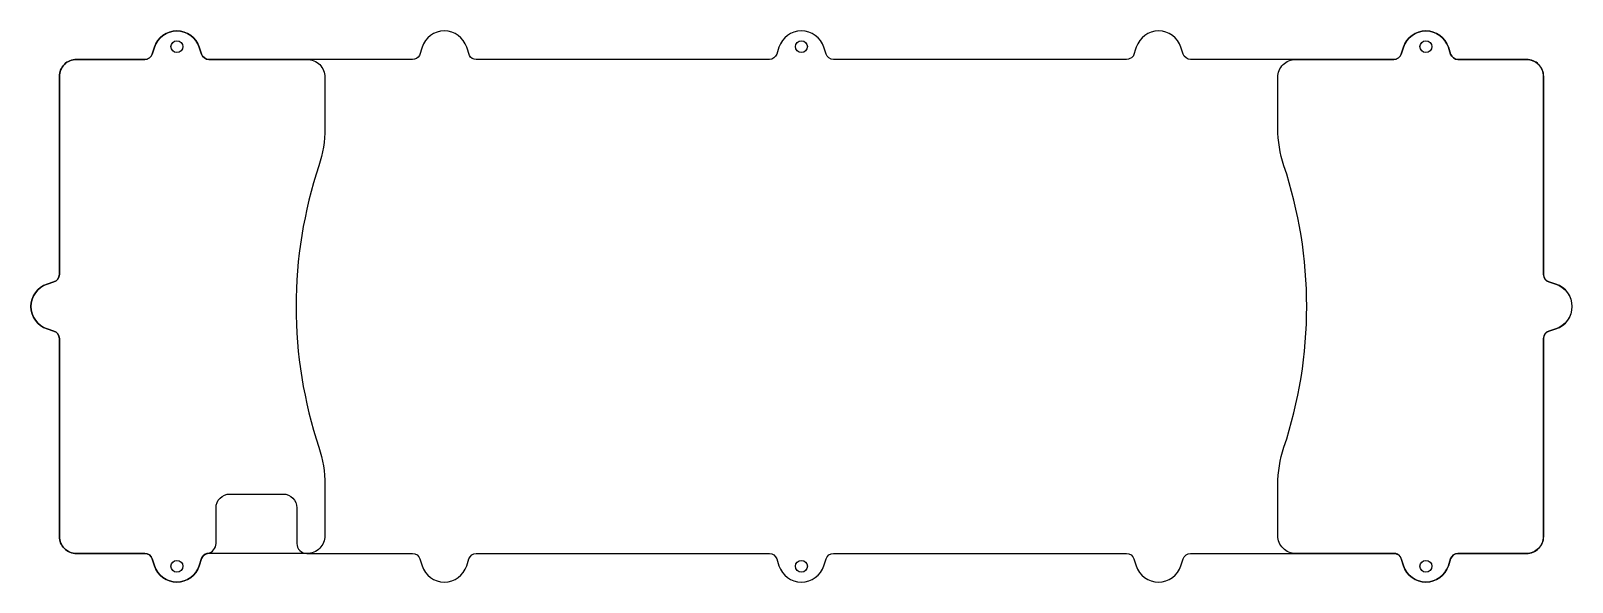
# Model space of a CAD drawing. Header units: millimetres. Extents: x -261 to -1, y -52 to 40.
import ezdxf

# ---------------------------------------------------------------- set-up
doc = ezdxf.new("R2010")
doc.units = ezdxf.units.MM
doc.layers.get('0').update_dxf_attribs({"linetype": 'CONTINUOUS'})

msp = doc.modelspace()

# ---------------------------------------------------------------- linework, layer by layer
for points in [[(-232.14, -48.46, -0.277951), (-231.13, -47.58, 0.364328), (-229.72, -45.9), (-229.72, -39.9, -0.414214), (-227.42, -37.6), (-218.42, -37.6, -0.414214), (-216.12, -39.9), (-216.12, -45.9, 0.414214), (-214.42, -47.6), (-196.66, -47.6, -0.325207), (-195.43, -48.5), (-195.05, -49.67, 0.727331), (-187.54, -49.67), (-187.16, -48.5, -0.325203), (-185.92, -47.6), (-136.6, -47.6, -0.325205), (-135.37, -48.5), (-134.99, -49.67, 0.727344), (-127.44, -49.67), (-127.06, -48.5, -0.325214), (-125.82, -47.6), (-76.5, -47.6, -0.325214), (-75.27, -48.5), (-74.89, -49.67, 0.727344), (-67.34, -49.67), (-66.96, -48.5, -0.325205), (-65.72, -47.6), (-31.5, -47.6, -0.325214), (-30.27, -48.5), (-29.89, -49.67, 0.727344), (-22.34, -49.67), (-21.96, -48.5, -0.325205), (-20.72, -47.6), (-9.17, -47.6, 0.414214), (-6.3, -44.73), (-6.3, -11.43, -0.325205), (-5.4, -10.19), (-4.23, -9.81, 0.727332), (-4.23, -2.3), (-5.4, -1.92, -0.325205), (-6.3, -0.68), (-6.3, 32.62, 0.414214), (-9.17, 35.5), (-20.72, 35.5, -0.325205), (-21.96, 36.4), (-22.34, 37.56, 0.727344), (-29.89, 37.56), (-30.27, 36.4, -0.325214), (-31.5, 35.5), (-65.72, 35.5, -0.325205), (-66.96, 36.4), (-67.34, 37.56, 0.727332), (-74.85, 37.56), (-75.36, 36), (-75.46, 36, -0.230936), (-76.48, 35.5), (-125.82, 35.5, -0.325214), (-127.06, 36.4), (-127.44, 37.56, 0.727344), (-134.99, 37.56), (-135.37, 36.4, -0.325205), (-136.6, 35.5), (-185.95, 35.5, -0.274688), (-187.09, 36.17), (-187.54, 37.56, 0.727332), (-195.05, 37.56), (-195.5, 36.17, -0.27489), (-196.64, 35.5), (-230.92, 35.5, -0.325214), (-232.16, 36.4), (-232.54, 37.56, 0.727344), (-240.09, 37.56), (-240.47, 36.4, -0.325205), (-241.7, 35.5), (-253.21, 35.5, 0.414214), (-256.09, 32.62), (-256.09, -0.68, -0.325205), (-256.99, -1.92), (-258.15, -2.3, 0.727332), (-258.15, -9.81), (-256.99, -10.19, -0.325205), (-256.09, -11.43), (-256.09, -44.73, 0.414214), (-253.21, -47.6), (-241.7, -47.6, -0.325205), (-240.47, -48.5), (-240.09, -49.67, 0.727344), (-232.54, -49.67)], [(-212.41, -29.73, -0.080457), (-211.39, -36.04), (-211.39, -44.6, -0.414214), (-214.39, -47.6), (-231.25, -47.6, 0.253759), (-232.14, -48.46), (-232.54, -49.67, -0.727344), (-240.09, -49.67), (-240.47, -48.5, 0.325205), (-241.7, -47.6), (-253.21, -47.6, -0.414214), (-256.09, -44.73), (-256.09, -11.43, 0.325205), (-256.99, -10.19), (-258.15, -9.81, -0.727332), (-258.15, -2.3), (-256.99, -1.92, 0.325205), (-256.09, -0.68), (-256.09, 32.62, -0.414214), (-253.21, 35.5), (-241.7, 35.5, 0.325205), (-240.47, 36.4), (-240.09, 37.56, -0.727344), (-232.54, 37.56), (-232.16, 36.4, 0.325214), (-230.92, 35.5), (-214.39, 35.5, -0.414214), (-211.39, 32.5), (-211.39, 23.93, -0.080457), (-212.41, 17.62, 0.161961)], [(-51.03, -36.04, -0.080457), (-50.01, -29.73, 0.161961), (-50.01, 17.62, -0.080457), (-51.03, 23.93), (-51.03, 32.5, -0.414214), (-48.03, 35.5), (-31.5, 35.5, 0.325214), (-30.27, 36.4), (-29.89, 37.56, -0.727344), (-22.34, 37.56), (-21.96, 36.4, 0.325205), (-20.72, 35.5), (-9.21, 35.5, -0.414214), (-6.34, 32.62), (-6.34, -0.68, 0.325205), (-5.44, -1.92), (-4.27, -2.3, -0.727332), (-4.27, -9.81), (-5.44, -10.19, 0.325205), (-6.34, -11.43), (-6.34, -44.73, -0.414214), (-9.21, -47.6), (-20.72, -47.6, 0.325205), (-21.96, -48.5), (-22.34, -49.67, -0.727344), (-29.89, -49.67), (-30.28, -48.46, 0.253759), (-31.18, -47.6), (-48.03, -47.6, -0.414214), (-51.03, -44.6)]]:
    msp.add_lwpolyline(points, format="xyb", close=True)
for centre in [(-236.31, 37.65), (-236.31, 37.65), (-131.21, 37.65), (-26.11, 37.65), (-26.11, 37.65), (-236.31, -49.75), (-236.31, -49.75), (-131.21, -49.75), (-26.11, -49.75), (-26.11, -49.75)]:
    msp.add_circle(centre, 1)

doc.saveas('drawing.dxf')
